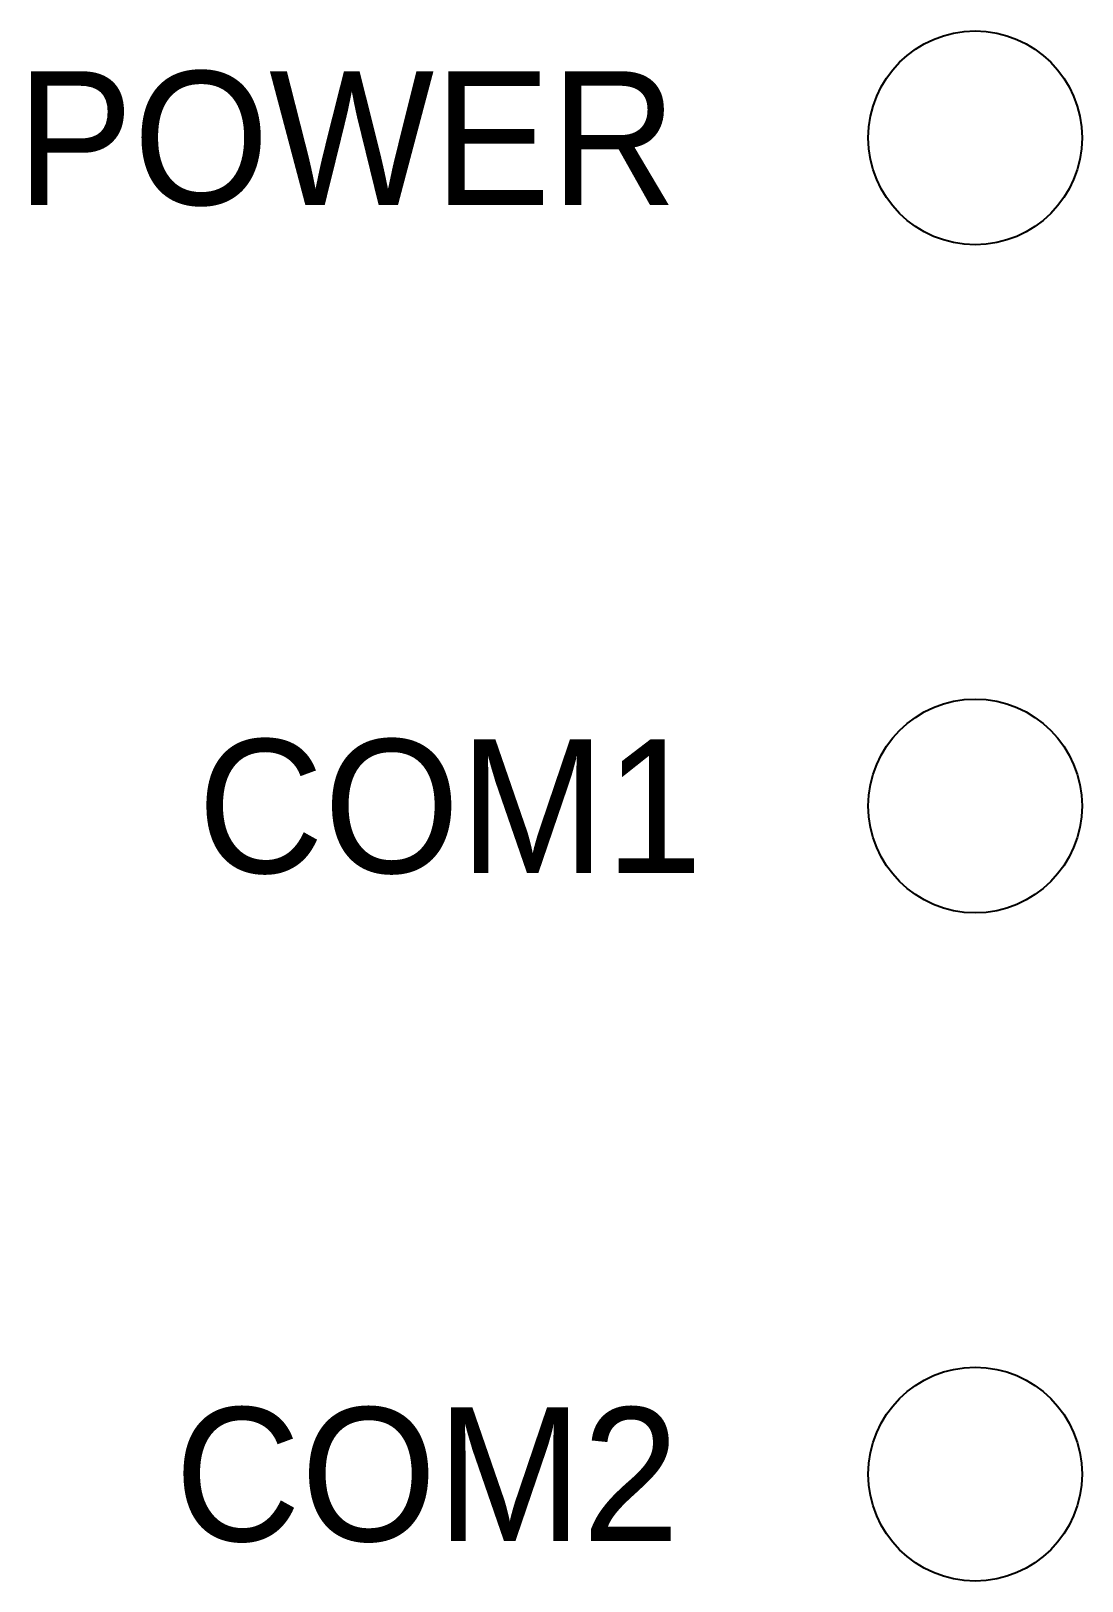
# Model space of a CAD drawing. Header units: millimetres. Extents: x 30232679 to 30326002, y -948068 to -920528.
# Drawn here: x 30315858.5 to 30316137.7, y -924819.6 to -924408 of the extents above; entities that cross this region are included whole.
import ezdxf

# ---------------------------------------------------------------- set-up
doc = ezdxf.new("R2010")
doc.units = ezdxf.units.MM
doc.header["$LTSCALE"] = 600
doc.header["$MEASUREMENT"] = 0
doc.layers.add('PARKING', color=7, linetype='CONTINUOUS')
doc.styles.add('돋움', font='Dotum.ttf')

msp = doc.modelspace()

# ---------------------------------------------------------------- linework, layer by layer
at = {"layer": 'PARKING', "linetype": 'Continuous'}
for centre in [(30316109.27, -924436.39, 14196.36), (30316109.27, -924613.81, 14196.36), (30316109.27, -924791.23, 14196.36)]:
    msp.add_circle(centre, 28.39, dxfattribs=at)

# ---------------------------------------------------------------- texts
at = {"layer": 'PARKING', "style": '돋움'}
for s, p in [('POWER', (30315854.65, -924454.18, 14196.36)), ('COM1', (30315902.7, -924631.6, 14196.36)), ('COM2', (30315896.6, -924809.02, 14196.36))]:
    msp.add_text(s, height=35.484, dxfattribs=at).set_placement(p)

doc.saveas('drawing.dxf')
